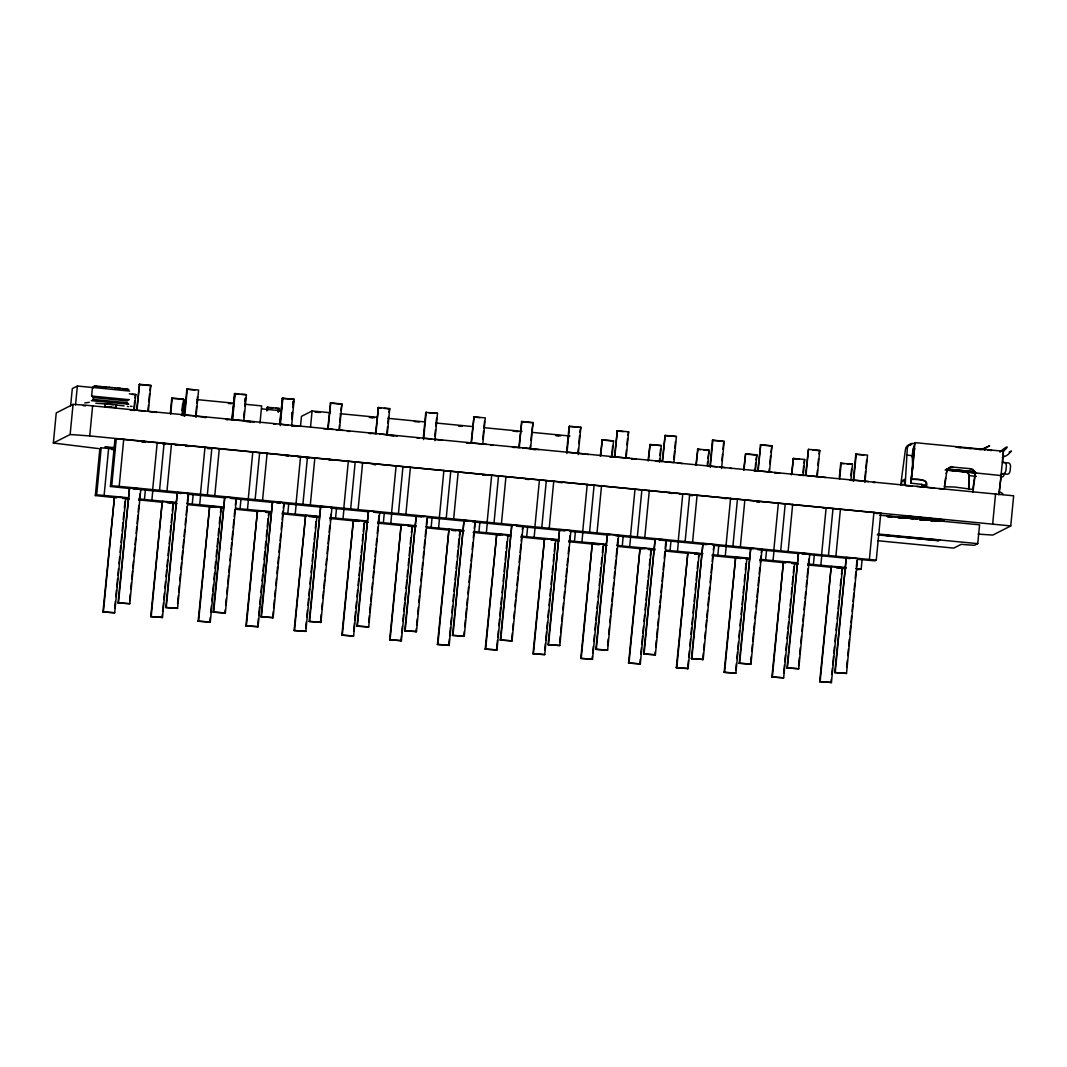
<?xml version="1.0" encoding="UTF-8"?>
<svg xmlns="http://www.w3.org/2000/svg" width="1067" height="1067" viewBox="0 0 1067 1067"><rect width="100%" height="100%" fill="white"/><g stroke="black" fill="none" stroke-linecap="round" stroke-linejoin="round"><path stroke-width="1.5" d="M913.485 443.419A5.722 5.722 0 0 0 907.283 448.513L905.309 482.644A5.668 5.668 0 0 0 905.536 484.845M116.356 405.007L116.103 407.701L116.356 405.02L124.092 405.913M968.649 489.42L968.916 474.868A5.668 5.668 0 0 0 964.301 471.574M969.023 488.526L969.156 474.748A5.668 5.668 0 0 0 967.289 472.481M914.006 454.875L914.486 448.327L913.139 452.781A5.975 3.548 3.9 0 0 914.046 454.849M98.457 448.58L53.35 443.032L56.244 412.916L73.049 404.38L85.373 405.153L1013.65 495.808L1010.742 525.951L992.79 535.074L978.106 534.1M70.635 405.847L72.303 388.601L77.358 386.027L93.483 387.601M53.35 443.032L70.142 434.496L73.049 404.38M75.544 404.846L77.358 386.027M92.482 396.284L91.615 396.044L92.442 387.388L129.627 391.082M1010.756 525.924L89.721 435.936L92.629 405.82M116.543 497.796L95.336 495.555L99.858 448.5L101.192 447.82L115.009 448.994M111.275 407.234L104.819 406.607L105.073 403.819L116.57 404.78M95.336 495.555L96.67 494.875L101.192 447.82M104.819 406.607L105.286 403.686M96.67 494.875L104.113 495.421L108.634 448.367M130.027 488.566L110.408 486.485L114.943 439.431L116.276 438.75L880.795 513.094L876.26 560.148L874.927 560.829L857.921 559.348M110.408 486.485L111.742 485.805L116.276 438.75M102.966 611.924L114.476 496.875L125.759 497.969L114.703 612.778L102.966 611.924L114.703 612.778M103.419 611.684L114.476 496.875M111.742 485.805L119.184 486.352L123.719 439.297M114.716 608.097L115.356 601.535M115.823 596.613L116.463 590.051M116.77 586.77L117.57 578.581M117.877 575.3L118.517 568.738M118.984 563.816L119.624 557.254M120.091 552.333L120.718 545.77M121.038 542.489L121.825 534.287M122.145 531.006L122.932 522.803M123.252 519.522L123.879 512.974M124.359 508.052L124.986 501.49M133.868 409.208L134.655 401.139M134.962 397.924L135.736 394.457L134.175 410.595M118.037 602.855L129.56 487.806L140.844 488.899L129.787 603.709L118.037 602.855L129.787 603.709M136.576 410.328L139.524 384.293L150.807 385.387L148.326 411.195M118.504 602.615L129.56 487.806M137.043 410.101L139.524 384.293M129.641 600.668L130.281 594.106M130.748 589.184L131.388 582.622M131.694 579.341L132.481 571.138M132.801 567.857L133.442 561.295M133.909 556.387L134.695 548.185M135.016 544.904L135.642 538.342M136.123 533.42L136.749 526.858M137.069 523.577L137.856 515.374M138.177 512.093L138.803 505.531M139.284 500.61L139.91 494.048M147.86 411.435L148.486 404.98M148.793 401.752L149.58 393.683M149.887 390.455L150.807 385.387M175.802 502.397L144.445 499.529L145.392 489.793M876.26 560.148L152.674 489.606L157.209 442.552M151.887 500.076L152.821 490.34M159.53 490.447L164.065 443.392M150.74 616.566L162.264 501.517L173.548 502.624L162.491 617.433L150.74 616.566L162.491 617.433M170.373 412.756L171.76 398.244L183.511 399.111L181.964 415.236M151.207 616.339L162.264 501.517M170.667 414.143L172.227 398.004M166.972 490.993L171.494 443.939M162.024 617.66L162.344 614.379M162.664 611.098L163.451 602.908M163.771 599.627L164.398 593.065M164.878 588.144L165.505 581.582M165.985 576.66L166.612 570.098M166.932 566.817L167.559 560.255M168.026 555.333L168.826 547.131M169.133 543.85L169.773 537.301M170.24 532.38L170.88 525.818M171.187 522.537L171.974 514.334M172.294 511.053L172.934 504.491M181.964 410.635L182.59 404.18M183.257 415.543L184.764 399.858M165.825 607.496L177.335 492.447L188.632 493.541L177.575 608.363L165.825 607.496L177.575 608.363M184.364 414.983L186.845 389.175L198.595 390.029L195.955 417.45M166.279 607.256L177.335 492.447M184.671 416.357L187.312 388.935M177.589 603.669L178.376 595.466M178.696 592.185L179.323 585.636M179.79 580.715L180.43 574.153M180.897 569.231L181.537 562.669M181.843 559.388L182.644 551.186M182.95 547.904L183.737 539.702M184.058 536.421L184.698 529.859M185.165 524.937L185.791 518.389M186.111 515.108L186.898 506.905M187.218 503.624L188.005 495.421M195.808 414.463L196.581 406.394M196.888 403.166L197.515 396.724M186.738 503.491L192.233 504.171L193.194 494.421M200.449 494.248L204.984 447.193M192.26 504.157L199.702 504.704L200.636 494.968M207.305 495.101L211.866 448.033M198.155 621.181L209.679 506.118L221.349 507.252L210.292 622.074L198.155 621.181L210.292 622.074M198.622 620.941L209.679 506.118M214.787 495.635L219.309 448.58M209.812 622.314L210.292 617.393M210.759 612.471L211.386 605.909M211.866 600.988L212.493 594.426M212.813 591.145L213.44 584.583M213.92 579.661L214.547 573.099M215.027 568.191L215.654 561.629M216.134 556.707L216.761 550.145M217.081 546.864L217.868 538.662M218.188 535.381L218.815 528.819M219.282 523.897L219.922 517.335M220.389 512.413L221.349 507.252M213.227 612.098L224.764 497.049L236.421 498.182L225.364 612.991L213.227 612.098L225.364 612.991M231.766 419.584L234.727 393.536L246.397 394.67L243.903 420.478M213.707 611.858L224.764 497.049M232.246 419.344L234.727 393.536M232.606 419.384L235.087 393.576M244.93 401.325L245.25 398.098M224.897 613.245L225.204 609.964M225.684 605.042L226.311 598.48M226.791 593.559L227.418 586.997M227.738 583.716L228.525 575.513M228.845 572.232L229.472 565.67M229.952 560.749L230.579 554.186M231.059 549.265L231.686 542.716M232.006 539.435L232.793 531.233M233.099 527.952L233.9 519.749M234.206 516.468L234.847 509.906M235.314 504.984L236.421 498.182M243.743 417.49L244.356 411.048M244.823 406.207L245.61 398.138M271.405 511.667L240.048 508.799L240.982 499.063M248.264 498.889L252.799 451.834M247.477 509.346L248.424 499.609M259.988 423.132L261.655 405.887L245.103 404.273M255.12 499.729L259.654 452.675M245.93 625.822L257.467 510.773L269.124 511.907L258.067 626.716L245.93 625.822L258.067 626.716M266.643 410.728L267.43 407.261L279.087 408.394L278.78 411.622M246.41 625.582L257.467 510.773M267.123 410.488L267.43 407.261M267.484 410.528L267.79 407.301M262.562 500.276L267.097 453.222M277.94 411.809L278.26 408.581M257.6 626.956L258.387 618.753M258.694 615.472L259.494 607.27M259.801 603.989L260.441 597.44M260.908 592.518L261.548 585.956M262.015 581.035L262.642 574.473M262.962 571.192L263.602 564.63M264.069 559.708L264.856 551.506M265.176 548.225L265.803 541.663M266.283 536.741L266.91 530.192M267.23 526.911L268.017 518.709M268.337 515.428L269.124 511.907M278.3 411.862L279.087 408.394M261.015 616.753L272.538 501.69L284.209 502.824L273.152 617.646L261.015 616.753L273.152 617.646M279.554 424.239L282.515 398.178L294.172 399.311L291.691 425.133M261.482 616.513L272.538 501.69M280.021 423.986L282.515 398.178M280.234 425.653L282.875 398.231M291.784 415.65L292.091 412.422M292.865 404.353L293.185 401.125M272.672 617.886L273.312 611.324M273.619 608.043L274.419 599.841M274.726 596.56L275.366 589.998M275.833 585.076L276.46 578.514M276.94 573.606L277.567 567.044M277.887 563.763L278.514 557.201M278.994 552.279L279.781 544.077M280.101 540.796L280.728 534.234M281.208 529.312L281.835 522.75M282.155 519.469L282.942 511.266M283.262 507.999L284.209 502.824M291.838 418.918L292.451 412.462M292.918 407.621L293.545 401.179M319.153 516.335L287.797 513.467L288.757 503.717M300.547 425.786L301.454 416.37L312.084 410.955L330.263 412.729M296.052 503.531L300.574 456.476M295.239 514.014L296.173 504.278M302.908 504.371L307.443 457.316M310.577 426.64L312.084 410.955M294.092 630.504L305.602 515.454L316.886 516.561L305.842 631.371L294.092 630.504L305.842 631.371M294.545 630.277L305.602 515.454M310.31 504.931L314.845 457.876M305.695 628.33L306.322 621.768M306.803 616.846L307.429 610.284M307.91 605.362L308.536 598.8M308.856 595.519L309.483 588.957M309.964 584.036L310.59 577.474M311.057 572.552L311.697 565.99M312.164 561.082L312.804 554.52M313.111 551.239L313.911 543.036M314.218 539.755L314.858 533.193M315.325 528.272L315.952 521.71M309.177 621.434L320.687 506.385L331.97 507.479L320.914 622.301L309.177 621.434L320.914 622.301M327.702 428.921L330.65 402.873L341.933 403.966L339.453 429.774M309.63 621.194L320.687 506.385M328.169 428.681L330.65 402.873M320.46 622.528L321.247 614.325M321.727 609.404L322.354 602.855M322.821 597.933L323.461 591.371M323.768 588.09L324.568 579.888M324.875 576.607L325.515 570.045M325.982 565.123L326.622 558.561M327.089 553.64L327.716 547.078M328.036 543.797L328.823 535.607M329.143 532.326L329.77 525.764M330.25 520.843L330.877 514.281M338.999 430.014L339.466 425.173M339.773 421.945L340.546 413.889M340.853 410.662L341.933 403.966M366.941 520.976L335.572 518.109L336.518 508.372M343.801 508.199L348.335 461.144M343.014 518.655L343.961 508.919M350.656 509.039L355.191 461.984M341.867 635.158L353.39 520.109L364.674 521.203L353.617 636.012L341.867 635.158L353.617 636.012M342.334 634.918L353.39 520.109M358.099 509.586L362.633 462.531M353.63 631.331L354.417 623.128M354.737 619.847L355.524 611.644M355.845 608.363L356.471 601.801M356.952 596.88L357.578 590.318M358.059 585.41L358.685 578.847M359.005 575.566L359.792 567.364M360.113 564.083L360.899 555.88M361.22 552.599L361.846 546.037M362.313 541.116L362.953 534.554M363.26 531.273L364.06 523.07M356.952 626.076L368.462 511.026L379.759 512.133L368.702 626.943L356.952 626.076L368.702 626.943M375.491 433.562L378.438 407.514L389.722 408.621L387.241 434.429M357.418 625.849L368.462 511.026M375.944 433.335L378.438 407.514M368.715 622.261L369.342 615.699M369.662 612.418L370.449 604.215M370.769 600.934L371.396 594.372M371.876 589.451L372.503 582.889M372.983 577.967L373.61 571.405M373.93 568.124L374.717 559.935M375.024 556.654L375.824 548.451M376.131 545.17L376.771 538.608M377.238 533.687L377.878 527.125M378.185 523.844L378.985 515.641M386.774 434.656L387.548 426.6M387.868 423.372L388.481 416.917M388.948 412.075L389.722 408.621M416.317 525.778L383.36 522.75L384.293 513.014M391.589 512.84L396.11 465.786M390.802 523.297L391.736 513.56M398.444 513.68L402.966 466.626M389.655 639.8L401.165 524.751L412.462 525.844L401.405 640.667L389.655 639.8L401.405 640.667M390.109 639.56L401.165 524.751M405.873 514.227L410.408 467.173M400.939 640.894L401.419 635.972M401.725 632.691L402.366 626.129M402.833 621.207L403.473 614.659M403.779 611.378L404.58 603.175M404.886 599.894L405.527 593.332M405.993 588.41L406.78 580.208M407.101 576.927L407.727 570.365M408.208 565.443L408.834 558.881M409.154 555.6L409.941 547.411M410.262 544.13L410.888 537.568M411.369 532.646L412.462 525.844M404.74 630.73L416.25 515.681L427.534 516.775L416.477 631.584L404.74 630.73L416.477 631.584M423.266 438.204L425.76 412.395L437.51 413.262L434.869 440.684M405.193 630.49L416.25 515.681M423.572 439.591L426.213 412.169M416.023 631.824L416.343 628.543M416.65 625.262L417.29 618.7M417.757 613.778L418.384 607.216M418.864 602.295L419.491 595.733M419.811 592.465L420.438 585.903M420.918 580.981L421.705 572.779M422.025 569.498L422.652 562.936M423.132 558.014L423.759 551.452M424.079 548.171L424.866 539.969M425.186 536.688L425.813 530.126M426.293 525.217L426.92 518.655M434.869 436.083L435.496 429.628M435.803 426.4L436.576 418.331M464.092 530.432L431.135 527.405L432.082 517.668M439.364 517.482L443.899 470.427M438.577 527.952L439.524 518.215M446.219 518.322L450.754 471.267M437.43 644.441L448.954 529.392L460.237 530.499L449.18 645.308L437.43 644.441L449.18 645.308M437.897 644.215L448.954 529.392M453.662 518.869L458.196 471.814M448.727 645.548L449.354 638.986M449.674 635.705L450.461 627.503M450.781 624.222L451.408 617.66M451.888 612.738L452.515 606.176M452.982 601.255L453.622 594.692M453.928 591.411L454.729 583.209M455.035 579.928L455.836 571.739M456.142 568.458L456.783 561.896M457.25 556.974L457.89 550.412M458.196 547.131L458.983 538.928M459.303 535.647L460.237 530.499M452.515 635.372L464.038 520.323L475.322 521.416L464.265 636.239L452.515 635.372L464.265 636.239M471.054 442.858L474.001 416.81L485.285 417.904L482.804 443.725M452.982 635.132L464.038 520.323M471.507 442.618L474.001 416.81M463.798 636.466L464.278 631.544M464.745 626.622L465.385 620.074M465.705 616.793L466.492 608.59M466.799 605.309L467.439 598.747M467.906 593.826L468.546 587.263M469.013 582.342L469.653 575.78M469.96 572.499L470.747 564.296M471.067 561.015L471.694 554.467M472.174 549.545L472.801 542.983M473.281 538.061L473.908 531.499M474.228 528.218L475.322 521.416M482.804 439.111L483.578 431.055M483.898 427.827L484.511 421.372M510.279 534.914L478.923 532.046L479.857 522.31M487.152 522.136L491.674 475.082M486.365 532.593L487.299 522.857M494.008 522.977L498.529 475.922M485.218 649.096L496.729 534.047L508.025 535.141L496.969 649.95L485.218 649.096L496.969 649.95M485.685 648.856L496.729 534.047M501.45 523.524L505.971 476.469M496.502 650.19L497.449 640.347M497.769 637.066L498.396 630.504M498.876 625.582L499.503 619.02M499.823 615.739L500.61 607.55M500.93 604.269L501.557 597.707M502.037 592.785L502.664 586.223M503.144 581.302L503.771 574.74M504.091 571.459L504.878 563.256M505.198 559.975L505.985 551.772M506.292 548.491L506.932 541.929M500.303 640.013L511.813 524.977L523.097 526.071L512.04 640.88L500.303 640.013L512.04 640.88M518.842 447.5L521.776 421.452L533.073 422.559L530.579 448.367M500.756 639.787L511.813 524.977M519.296 447.273L521.776 421.452M511.586 641.12L512.373 632.918M512.693 629.637L513.32 623.075M513.801 618.153L514.427 611.591M514.908 606.67L515.534 600.107M515.854 596.826L516.481 590.264M516.962 585.343L517.748 577.154M518.055 573.873L518.695 567.311M519.162 562.389L519.802 555.827M520.109 552.546L520.909 544.343M521.216 541.062L521.856 534.5M522.323 529.579L523.097 526.071M530.126 448.593L530.432 445.379M530.899 440.538L531.526 434.082M531.833 430.855L533.073 422.559M558.068 539.569L526.711 536.688L527.645 526.951M534.927 526.778L539.462 479.723M534.14 537.235L535.087 527.498M541.783 527.618L546.317 480.563M533.007 653.738L544.517 538.688L555.8 539.782L544.744 654.605L533.007 653.738L544.744 654.605M533.46 653.497L544.517 538.688M549.225 528.165L553.76 481.11M544.757 649.91L545.397 643.348M545.704 640.067L546.504 631.877M546.811 628.596L547.451 622.034M547.918 617.113L548.558 610.551M549.025 605.629L549.652 599.067M549.972 595.786L550.599 589.224M551.079 584.303L551.866 576.1M552.186 572.819L552.813 566.27M553.293 561.349L553.92 554.787M554.24 551.506L555.027 543.303M548.078 644.668L559.601 529.619L570.885 530.712L559.828 645.522L548.078 644.668L559.828 645.522M566.617 452.141L569.098 426.333L580.848 427.2L578.207 454.622M548.545 644.428L559.601 529.619M566.924 453.528L569.565 426.106M559.682 642.481L560.322 635.919M560.628 632.638L561.415 624.435M561.735 621.154L562.362 614.592M562.842 609.684L563.469 603.122M563.95 598.2L564.576 591.638M565.057 586.717L565.683 580.155M566.003 576.874L566.79 568.671M567.111 565.39L567.737 558.828M568.218 553.906L568.844 547.344M569.311 542.436L569.951 535.874M577.901 453.248L578.367 448.407M578.834 443.565L579.608 435.496M579.928 432.282L580.848 427.2M605.843 544.21L574.486 541.342L575.42 531.606M582.715 531.419L587.237 484.365M581.928 541.889L582.862 532.153M589.571 532.273L594.092 485.218M580.781 658.379L592.292 543.33L603.589 544.437L592.532 659.246L580.781 658.379L592.532 659.246M600.254 456.183L602.268 439.817L613.552 440.924L612.005 457.049M581.248 658.152L592.292 543.33M600.708 455.956L602.268 439.817M597.013 532.82L601.535 485.765M592.065 659.486L592.385 656.205M592.705 652.924L593.332 646.362M593.812 641.44L594.439 634.878M594.906 629.957L595.546 623.395M595.866 620.114L596.653 611.911M596.96 608.63L597.6 602.068M598.067 597.16L598.707 590.598M599.174 585.676L599.814 579.114M600.121 575.833L600.908 567.631M601.228 564.35L601.855 557.788M602.335 552.866L602.962 546.304M611.844 454.062L612.631 445.993M595.866 649.31L607.376 534.26L618.66 535.367L607.616 650.176L595.866 649.31L607.616 650.176M614.405 456.796L617.34 430.748L628.636 431.842L626.142 457.663M596.32 649.083L607.376 534.26M614.859 456.556L617.34 430.748M607.63 645.482L608.257 638.933M608.723 634.011L609.364 627.449M609.831 622.528L610.471 615.966M610.777 612.685L611.578 604.482M611.884 601.201L612.671 592.999M612.991 589.718L613.632 583.156M614.099 578.234L614.725 571.685M615.045 568.404L615.832 560.202M616.152 556.921L616.939 548.718M617.26 545.437L617.886 538.875M625.849 456.276L626.462 449.821M626.929 444.992L627.556 438.537M627.863 435.309L628.636 431.842M655.218 549.012L622.274 545.984L623.208 536.248M630.49 536.074L635.025 489.019M629.703 546.531L630.65 536.794M637.346 536.914L641.881 489.86M628.57 663.034L640.08 547.985L651.363 549.078L640.307 663.887L628.57 663.034L640.307 663.887M648.029 460.837L650.043 444.472L661.34 445.566L659.779 461.704M629.023 662.794L640.08 547.985M648.496 460.597L650.043 444.472M644.788 537.461L649.323 490.407M639.853 664.127L640.32 659.206M640.8 654.284L641.427 647.722M641.747 644.441L642.534 636.239M642.854 632.958L643.481 626.396M643.961 621.487L644.588 614.925M645.068 610.004L645.695 603.442M646.015 600.161L646.802 591.958M647.122 588.677L647.909 580.475M648.216 577.194L648.856 570.632M649.323 565.71L649.963 559.148M650.27 555.88L651.363 549.078M659.326 461.931L659.633 458.703M659.94 455.476L660.566 449.02M643.641 653.951L655.165 538.915L666.448 540.009L655.391 654.818L643.641 653.951L655.391 654.818M662.18 461.437L665.128 435.403L676.411 436.496L673.931 462.304M644.108 653.724L655.165 538.915M662.647 461.211L665.128 435.403M654.938 655.058L655.245 651.777M655.725 646.855L656.352 640.293M656.672 637.012L657.459 628.81M657.779 625.529L658.406 618.967M658.886 614.045L659.673 605.843M659.98 602.562L660.62 596.013M660.94 592.732L661.727 584.529M662.033 581.248L662.834 573.046M663.14 569.765L663.781 563.203M664.248 558.281L664.888 551.719M665.194 548.438L665.981 540.235L659.539 539.609M673.784 459.317L674.557 451.248M674.864 448.02L675.491 441.565M703.006 553.653L670.049 550.625L670.983 540.902M678.279 540.716L682.8 493.661M677.492 551.172L678.425 541.449M685.134 541.556L689.669 494.501M676.345 667.675L687.868 552.626L699.152 553.72L688.095 668.542L676.345 667.675L688.095 668.542M695.817 465.479L697.831 449.114L709.115 450.207L707.568 466.346M676.811 667.435L687.868 552.626M696.271 465.252L697.831 449.114M692.576 542.103L697.098 495.048M687.628 668.769L688.428 660.566M688.735 657.285L689.375 650.737M689.842 645.815L690.482 639.253M690.949 634.332L691.576 627.769M691.896 624.488L692.536 617.926M693.003 613.005L693.79 604.802M694.11 601.521L694.737 594.959M695.217 590.038L695.844 583.489M696.164 580.208L696.951 572.005M697.271 568.724L697.898 562.162M698.378 557.241L699.152 553.72M707.261 464.959L707.568 461.744M707.874 458.517L709.115 450.207M691.429 658.606L702.94 543.556L714.223 544.65L703.18 659.473L691.429 658.606L703.18 659.473M709.968 466.092L712.449 440.271L724.2 441.138L721.559 468.56M691.883 658.366L702.94 543.556M710.275 467.466L712.916 440.044M702.713 659.699L703.34 653.137M703.66 649.856L704.3 643.294M704.767 638.373L705.394 631.811M705.874 626.903L706.501 620.34M706.821 617.059L707.448 610.497M707.928 605.576L708.715 597.373M709.035 594.092L709.662 587.53M710.142 582.609L710.769 576.047M711.089 572.766L711.876 564.563M712.196 561.295L712.823 554.733M713.289 549.812L714.223 544.65M721.879 460.731L722.492 454.275M722.959 449.434L723.586 442.992M749.194 558.148L717.838 555.28L718.771 545.544M726.053 545.357L730.588 498.302M725.28 555.827L726.214 546.091M732.909 546.211L737.444 499.156M724.133 672.317L735.643 557.281L746.927 558.374L735.87 673.184L724.133 672.317L735.87 673.184M743.592 470.12L745.606 453.755L756.903 454.862L755.343 470.987M724.586 672.09L735.643 557.281M744.059 469.893L745.606 453.755M740.351 546.757L744.886 499.703M735.737 670.143L736.363 663.581M736.844 658.659L737.47 652.097M737.79 648.816L738.417 642.254M738.884 637.332L739.524 630.77M739.991 625.849L740.631 619.287M741.098 614.379L741.738 607.817M742.045 604.536L742.845 596.333M743.152 593.052L743.792 586.49M744.259 581.568L744.886 575.006M745.366 570.085L745.993 563.523M754.889 471.227L755.663 463.158M755.969 459.93L756.903 454.862M739.204 663.247L750.728 548.198L762.011 549.305L750.955 664.114L739.204 663.247L750.955 664.114M757.743 470.734L760.691 444.686L771.974 445.793L769.494 471.601M739.671 663.02L750.728 548.198M758.21 470.494L760.691 444.686M750.648 662.7L751.288 656.152M751.755 651.23L752.395 644.668M752.702 641.387L753.502 633.184M753.809 629.903L754.449 623.341M754.916 618.42L755.556 611.858M756.023 606.936L756.65 600.374M756.97 597.093L757.757 588.904M758.077 585.623L758.864 577.42M759.184 574.139L759.811 567.577M760.291 562.656L760.918 556.094M761.238 552.813L762.011 549.305M769.04 471.827L769.347 468.6M769.814 463.758L770.587 455.702M770.894 452.475L771.974 445.793M796.969 562.802L765.613 559.922L766.559 550.185M773.842 550.012L778.377 502.957M773.055 560.468L773.988 550.732M780.697 550.852L785.232 503.797M771.908 676.971L783.431 561.922L794.715 563.016L783.658 677.825L771.908 676.971L783.658 677.825M791.381 474.775L793.395 458.41L804.678 459.504L803.131 475.642M772.375 676.731L783.431 561.922M791.834 474.535L793.395 458.41M788.14 551.399L792.661 504.344M783.671 673.144L784.458 664.941M784.779 661.66L785.405 655.098M785.886 650.176L786.512 643.614M786.993 638.706L787.619 632.144M787.939 628.863L788.566 622.301M789.047 617.38L789.833 609.177M790.154 605.896L790.78 599.334M791.247 594.412L791.887 587.85M792.194 584.569L792.994 576.367M793.301 573.099L793.941 566.537M802.984 472.641L803.598 466.186M803.904 462.971L804.678 459.504M786.993 667.889L798.503 552.853L809.8 553.946L798.743 668.756L786.993 667.889L798.743 668.756M805.532 475.375L808.479 449.34L819.763 450.434L817.282 476.242M787.446 667.662L798.503 552.853M805.985 475.148L808.479 449.34M798.596 665.715L799.383 657.512M799.703 654.231L800.33 647.669M800.81 642.747L801.437 636.185M801.917 631.264L802.544 624.702M802.864 621.421L803.491 614.872M803.958 609.951L804.758 601.748M805.065 598.467L805.705 591.905M806.172 586.983L806.812 580.421M807.119 577.14L807.906 568.938M808.226 565.657L808.866 559.095M816.815 476.482L817.442 470.027M817.909 465.185L818.522 458.73M818.989 453.888L819.763 450.434M846.344 567.604L813.401 564.576L814.334 554.84M821.617 554.653L826.151 507.599M820.843 565.123L821.777 555.387M828.472 555.494L833.007 508.439M819.696 681.613L831.206 566.564L842.49 567.671L831.446 682.48L819.696 681.613L831.446 682.48M839.316 477.803L840.716 463.291L852.466 464.145L850.906 480.283M820.15 681.386L831.206 566.564M839.622 479.19L841.169 463.051M835.914 556.04L840.449 508.986M830.98 682.707L831.3 679.426M831.767 674.504L832.407 667.955M832.713 664.674L833.514 656.472M833.82 653.191L834.461 646.629M834.928 641.707L835.554 635.145M836.035 630.224L836.661 623.662M837.142 618.74L837.768 612.178M838.088 608.897L838.875 600.708M839.196 597.427L839.822 590.865M840.303 585.943L840.929 579.381M841.41 574.459L842.49 567.671M850.919 475.682L851.533 469.227M834.767 672.543L846.291 557.494L857.575 558.588L846.518 673.41L834.767 672.543L846.518 673.41M853.307 480.03L855.801 454.222L867.538 455.075L864.897 482.497M835.234 672.303L846.291 557.494M853.613 481.404L856.254 453.982M846.691 667.075L847.318 660.513M847.798 655.591L848.425 649.029M848.745 645.762L849.372 639.2M849.852 634.278L850.639 626.076M850.959 622.795L851.586 616.233M852.066 611.311L852.693 604.749M853.013 601.468L853.8 593.265M854.12 589.984L854.747 583.422M855.227 578.514L855.854 571.952M856.321 567.03L856.961 560.468M864.75 479.51L865.524 471.441M865.844 468.213L866.617 460.157M856.868 569.671L861.176 569.218L862.123 559.481M869.405 559.295L873.94 512.24M900.708 484.978L905.443 449.46A5.722 5.722 0 0 1 911.618 444.365M904.709 485.258A5.668 5.668 0 0 1 904.483 483.058L904.856 479.296L901.895 480.804L901.535 484.565A5.668 5.668 0 0 0 901.508 485.298M912.939 449.074L912.165 457.063L913.059 456.609L913.819 448.714L914.499 448.7L912.818 467.253M877.714 540.716L953.738 548.105L961.087 544.37L974.424 545.304L977.759 543.637L979.573 524.817L879.528 515.161M992.697 523.737L995.591 493.621M998.712 494.808L998.992 491.98M1003.754 462.558L1002.527 462.438L1003.42 451.248C1012.583 442.845 1002.553 448.86 1000.006 452.195M912.792 467.533L912.658 468.76M1001.179 476.469L999.246 491.1M925.449 485.165C929.81 479.243 913.592 478.71 911.245 479.47L915.006 442.645L913.459 448.233A5.975 3.548 3.9 0 0 913.752 449.5M912.658 468.72L912.565 469.573M912.498 470.04L910.684 483.204M946.149 473.575L947.149 470.147M926.116 487.312C930.104 477.843 916.726 479.843 911.565 479.296M944.788 483.724L945.562 477.936M944.362 489.086L946.896 470.614M999.112 494.408L1003.42 451.248L915.006 442.645M944.588 485.178L944.242 486.725L954.912 487.045L972.771 489.473L974.918 474.962L974.451 472.054A5.668 5.668 0 0 0 969.823 468.76M972.891 492.34L975.158 474.842L974.678 471.934A5.668 5.668 0 0 0 970.063 468.64L952.524 467.079A5.668 5.668 0 0 0 947.363 469.427M910.018 445.379L910.818 444.779M946.922 470.267L947.589 469.307A5.668 5.668 0 0 1 952.751 466.959M84.786 402.953L89.335 402.272M183.511 399.111L171.76 398.244M246.397 394.67L241.542 394.483M294.172 399.311L282.035 398.431M315.112 412.182L320.407 412.422M437.51 413.262L428.987 412.716M458.463 426.12L462.144 426.2M287.797 513.467L282.342 512.774M379.759 512.133L374.464 511.893M613.552 440.924L601.801 440.057M676.411 436.496L664.661 435.629M661.34 445.566L649.59 444.699M555.8 539.782L550.505 539.555M618.66 535.367L614.979 535.287M852.466 464.145L847.171 463.918M978.972 449.487L981.173 449.74M984.761 449.967L984.574 448.113L985.308 449.7L956.059 447.18L960.98 447.66M921.675 486.099L925.342 486.285M880.795 513.094L876.487 513.547M1009.169 452.181L1011.463 451.021L1008.982 453.648A11.217 11.204 63 0 1 1002.873 456.889L1002.9 456.929M1002.527 462.438L1004.167 462.411A3.788 2.521 -83.2 0 1 1006.328 466.359L1005.968 470.12A3.788 2.521 -83.2 0 1 1003.073 473.708L1001.446 473.735L1007.275 474.201A3.788 2.521 -83.2 0 0 1010.156 470.614L1010.516 466.853A3.788 2.521 -83.2 0 0 1008.368 462.918L1004.567 462.625M1001.259 475.549L946.949 470.04M940 540.035L884.21 535.194L938.72 540.689L877.247 534.834M982.654 449.18L985.948 447.7L982.12 449.46M984.041 448.38L989.589 445.846L985.761 447.607M70.142 434.496L89.721 435.936M91.615 396.044L129.214 399.698L127.813 399.725M127.373 400.925L92.802 397.484L93.603 397.711M921.408 484.631L922.088 484.365L910.951 483.191L912.578 464.705L912.298 455.649L906.657 455.102M126.173 389.468L127.36 389.442L125.546 389.068M127.373 404.233L128.774 404.22L91.322 400.658M204.064 417.397L206.238 417.437L192.7 415.77M273.592 423.986L275.766 424.026M347.402 431.348L349.589 431.375L347.989 431.055M416.93 437.923L419.104 437.963M490.753 445.286L492.927 445.312L491.327 444.992M177.295 444.846L175.121 444.806L176.722 445.139M873.006 482.444L875.193 482.484L873.593 482.151M905.683 485.778L912.032 486.072M124.892 389.402L128.854 389.588L124.039 388.868M990.776 450.514L991.67 450.407L987.482 449.914M124.306 389.428L126.146 389.548M101.592 386.641L93.883 386.201L97.524 386.828M95.817 403.179L103.846 403.833M135.109 410.288L130.241 410.048L131.841 410.382M181.537 414.836L191.273 415.65M246.464 421.652L250.505 421.945M323.541 428.667L333.197 429.454M376.704 433.709L369.155 433.282L370.756 433.615M389.815 435.589L393.843 435.883M466.893 442.605L486.379 444.379M520.042 447.647L512.493 447.22L514.094 447.553M533.167 449.527L535.847 449.727M610.244 456.556L629.717 458.317M631.411 459.023L636.279 459.25L631.371 458.517M662.047 461.491L655.845 461.157L657.445 461.491M708.488 466.039L716.877 466.759M753.582 470.494L771.668 472.107M774.762 472.961L779.63 473.188L774.722 472.454M804.051 475.335L799.183 475.095L800.797 475.429M850.492 479.883L860.229 480.697M207.531 448.5L210.506 448.727M416.21 468.08L418.891 468.28M114.396 447.54L104.886 447.02L114.502 448.407M482.484 475.002L485.165 475.202M111.982 449.114L114.676 449.314M559.561 482.017L562.242 482.217M724.08 498.422L726.76 498.622M138.643 499.876L162.731 502.29M187.925 504.624L215.294 507.399M235.7 509.279L258.294 511.573M281.995 513.814L306.069 516.228M329.783 518.455L357.045 521.176M377.558 523.11L401.632 525.511M426.827 527.858L449.42 530.166M473.121 532.393L500.396 535.114M520.909 537.048L544.984 539.462M568.684 541.689L599.147 544.717M617.953 546.451L642.147 548.905M665.741 551.092L688.335 553.4M712.036 555.627L740.898 558.508M759.824 560.268L785.485 562.842M807.599 564.923L831.673 567.337M103.939 386.828L95.376 386.334L97.19 386.707M103.246 386.734L106.513 387.054M116.223 388.735L118.797 388.962M106.06 386.974L109.234 387.294M137.79 410.488L144.925 411.128M281.141 424.426L288.263 425.066M291.398 426.04L294.252 426.307M379.559 433.976L397.364 436.03M424.479 438.364L431.615 439.004M522.897 447.913L539.115 449.634M567.831 452.301L574.966 452.942M664.821 461.718L673.317 462.531M806.745 475.535L825.805 477.509M916.766 486.419L924.235 487.099M185.525 445.499L188.379 445.766M142.298 441.965L145.152 442.218M328.876 459.437L331.73 459.704M525.978 479.256L528.832 479.523M669.329 493.194L672.183 493.461M109.034 387.241L112.088 387.534M106.993 404.113L113.315 404.726M965.888 448.14L970.81 448.62M139.07 384.52L150.354 385.614M186.845 389.175L194.914 389.948M234.247 393.776L238.621 394.203M330.196 403.113L341.48 404.206M377.971 407.754L381.199 408.061M384.427 408.381L389.268 408.848M473.535 417.05L479.99 417.677M521.323 421.692L532.606 422.785M570.712 426.493L578.781 427.28M616.886 430.988L623.341 431.615M712.449 440.271L722.119 441.218M760.237 444.926L771.521 446.019M812.854 450.034L819.296 450.661M855.801 454.222L863.857 454.995M947.096 468.987L974.664 471.667M946.816 469.12L974.384 471.801M946.322 469.373L975.505 472.214M947.723 469.64L975.291 472.321M947.229 469.893L976.412 472.734M945.109 470L975.918 472.988M197.088 399.605L233.513 403.153M340.186 413.689L376.544 417.224M388.108 418.344L424.466 421.892M436.03 423.012L472.388 426.547M483.951 427.667L521.963 431.361M531.886 432.335L569.898 436.03M129.28 393.83L135.736 394.457M228.391 403.459L231.312 403.739M369.809 417.224L374.637 417.69M414.356 421.558L419.198 422.025M513.147 431.161L517.988 431.628M556.094 435.336L560.935 435.803M969.436 475.655L976.358 476.335M132.041 394.377L135.269 394.697M266.95 407.501L272.792 408.061M275.699 408.354L278.62 408.634M369.342 417.45L372.57 417.771M555.64 435.563L558.855 435.883M697.365 449.354L700.592 449.66M703.82 449.981L708.661 450.447M746.767 454.155L756.436 455.089M792.928 458.637L799.383 459.263M840.716 463.291L843.944 463.598M261.602 408.874L281.315 410.795M901.895 480.804L904.723 481.07M921.328 484.671L926.169 485.138M105.019 406.5L116.303 407.607M83.106 405.62L85.613 405.873M142.151 441.525L145.379 441.845M328.436 459.65L331.664 459.957M141.684 441.765L144.912 442.085M285.342 455.729L288.263 456.022M372.543 464.212L375.757 464.532M756.41 501.543L759.637 501.85M886.69 516.041L917.327 519.015M920.554 519.336L939.894 521.216M887.637 516.535L892.479 517.002M897.32 517.468L903.762 518.095M910.218 518.722L913.445 519.042M919.887 519.669L924.729 520.136M931.171 520.763L936.012 521.23M887.331 516.695L890.545 517.002M898.614 517.788L901.842 518.109M919.581 519.829L922.795 520.136M930.864 520.923L934.092 521.243M877.714 533.98L977.759 543.637M119.184 486.352L152.674 489.606M132.321 488.353L138.777 488.979M176.882 492.687L181.71 493.154M224.283 497.289L227.204 497.569M231.579 497.996L235.954 498.422M276.446 502.357L280.821 502.784M320.22 506.625L325.062 507.092M415.783 515.908L423.852 516.695M463.571 520.563L468.413 521.029M516.188 525.671L522.643 526.298M560.749 530.006L565.59 530.472M606.923 534.5L610.137 534.807M702.486 543.783L708.928 544.41M750.261 548.438L753.489 548.745M758.33 549.225L761.558 549.532M801.277 553.4L807.719 554.026M845.824 557.734L852.28 558.361M133.215 488.873L136.403 489.193M139.59 489.5L181.003 493.528M187.379 494.141L223.99 497.702M230.379 498.329L273.365 502.504M276.566 502.81L279.754 503.131M282.942 503.437L322.754 507.305M330.717 508.079L368.942 511.8M373.717 512.267L421.505 516.908M427.88 517.535L466.092 521.243M472.468 521.87L512.28 525.738M517.068 526.204L564.843 530.846M569.631 531.313L607.843 535.034M615.819 535.807L655.631 539.675M658.819 539.982L706.594 544.637M712.983 545.25L751.195 548.971M757.57 549.585L798.97 553.613M802.171 553.92L805.358 554.24M808.546 554.547L849.946 558.575M104.113 495.421L128.027 497.755M199.702 504.704L223.617 507.025M114.022 497.102L117.237 497.422M166.639 502.224L173.081 502.85M210.666 506.505L216.494 507.078M256.987 511.013L261.362 511.44M265.736 511.867L268.644 512.147M309.977 516.161L314.818 516.628M352.924 520.336L359.379 520.963M408.768 525.764L411.995 526.084M451.714 529.939L458.17 530.566M496.275 534.274L502.717 534.9M591.838 543.57L599.894 544.357M639.613 548.211L644.455 548.691M693.857 553.493L698.685 553.96M738.404 557.828L743.246 558.294M782.965 562.149L786.192 562.469M835.581 567.271L842.036 567.897M122.918 498.409L129.294 499.036M167.506 502.757L170.693 503.064M173.894 503.371L177.082 503.677M220.082 507.865L223.27 508.172M266.27 512.36L271.045 512.814M309.257 516.535L318.833 517.468M365.021 521.95L368.208 522.27M408.021 526.138L415.983 526.911M452.608 530.472L455.796 530.779M458.983 531.099L463.772 531.553M506.772 535.741L509.959 536.047M551.359 540.075L559.335 540.849M603.922 545.184L607.123 545.49M648.523 549.518L654.898 550.145M694.71 554.013L701.086 554.64M745.686 558.975L748.874 559.281M791.874 563.456L798.249 564.083M836.461 567.791L846.024 568.724M112.022 387.561L115.103 387.828M114.783 387.841L120.731 388.428M927.223 487.366L934.532 488.126M861.656 480.817L868.631 481.55M719.705 467.026L725.28 467.613M130.401 406.26L132.041 406.434M576.353 453.088L585.236 454.075M434.402 439.297L441.898 440.137M336.052 429.721L343.027 430.441M292.451 425.506L298.547 426.2M246.064 420.998L225.804 419.344L227.404 419.678M149.113 411.569L156.849 412.462M669.022 492.501L671.81 492.794M756.463 501.65L759.251 501.943M285.369 455.182L288.157 455.476M372.81 464.332L375.597 464.625M142.018 441.245L144.819 441.538M185.858 446.179L188.659 446.473M117.45 388.108L123.158 388.708M102.805 387.401L105.286 387.668M938.907 488.606L943.268 489.139M122.145 388.641L125.226 388.962M850.226 480.27L853.533 480.683M677.505 462.958L682.453 463.571M609.657 456.836L612.965 457.25M466.319 442.898L469.613 443.312M247.464 421.145L254.026 422.092M181.27 415.236L184.578 415.637M689.695 495.355L692.443 495.688M558.975 482.311L562.282 482.711M306.069 458.01L308.816 458.357M162.731 444.072L165.465 444.419M111.408 449.407L114.716 449.821M855.694 568.538L861.176 569.218M807.919 563.896L813.401 564.576M760.131 559.255L765.613 559.922M712.343 554.6L717.838 555.28M665.941 550.132L670.049 550.625M616.779 545.317L622.274 545.984M569.004 540.662L574.486 541.342M521.216 536.021L526.711 536.688M474.815 531.539L478.923 532.046M425.653 526.725L431.135 527.405M377.878 522.083L383.36 522.75M330.09 517.428L335.572 518.109M235.927 508.292L240.048 508.799M138.963 498.849L144.445 499.529M1000.353 476.882L1001.686 477.056A3.788 2.307 -85.6 0 0 1004.327 473.575M127.32 406.354L128.56 406.634M730.241 468.213L731.842 468.546M586.89 454.275L588.491 454.609M822.91 507.625L824.511 507.959M679.559 493.688L681.159 494.021M93.309 387.628L92.442 387.388M93.429 399.592L92.616 399.365L127.587 402.766M297.306 456.516L298.907 456.849M1004.074 456.156A11.217 11.204 63 0 1 1002.286 457.65M999.406 492.034A5.482 5.482 0 0 1 1003.153 494.461M964.541 471.454A5.668 5.668 0 0 1 965.982 471.787M905.976 515.948L902.789 515.894L944.175 519.922L905.976 515.948"/></g></svg>
